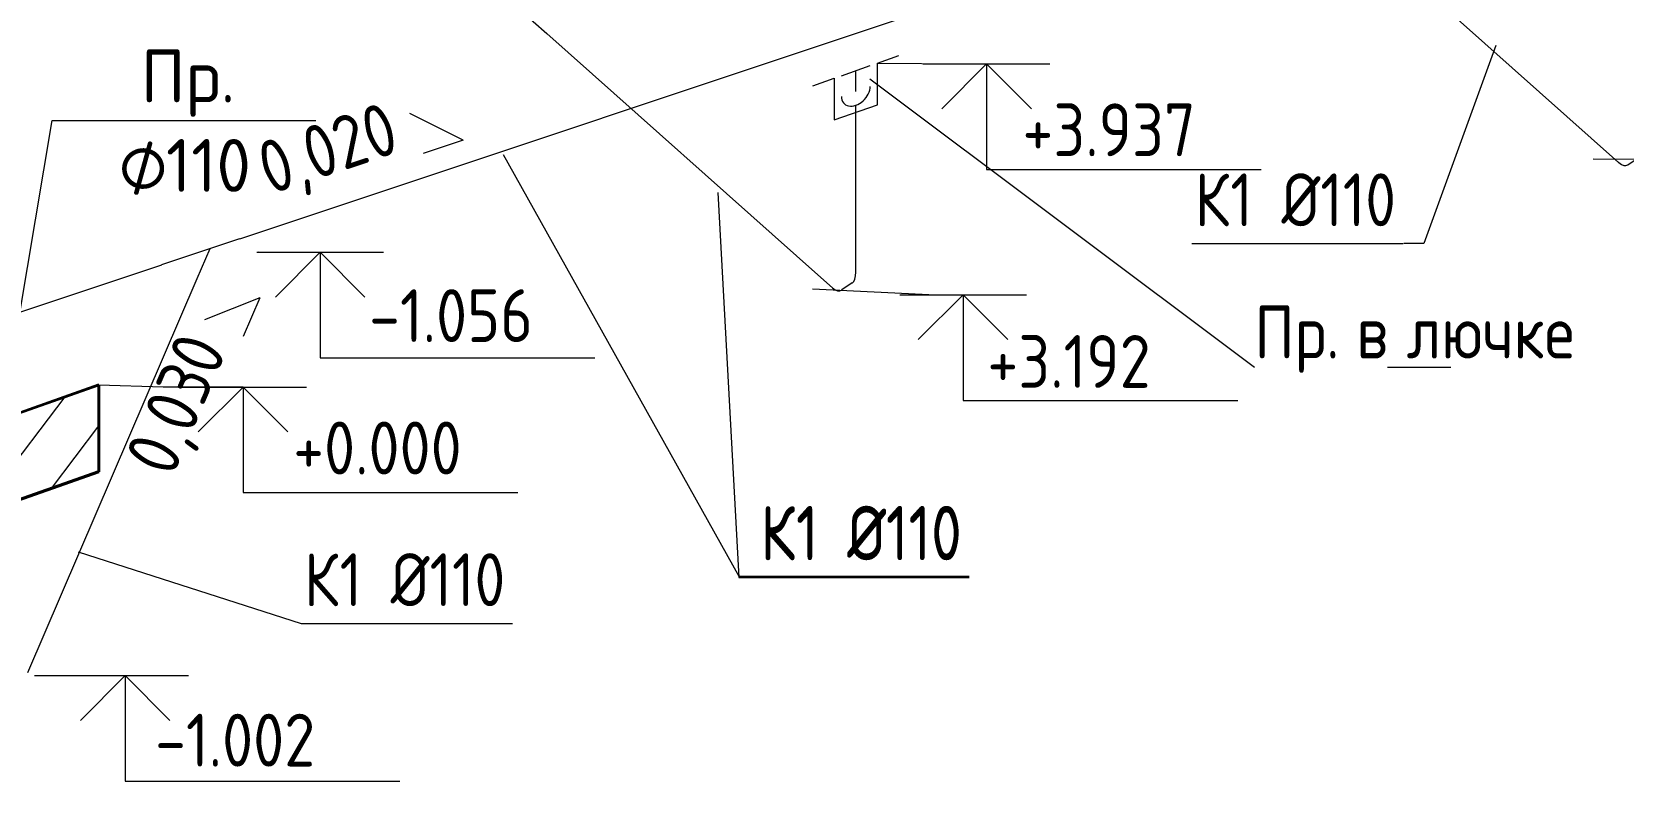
# Model space of a CAD drawing. Header units: millimetres. Extents: x 56023 to 81647, y 35036 to 59756.
# Drawn here: x 59224 to 62990, y 44408 to 46182 of the extents above; entities that cross this region are included whole.
import ezdxf

# ---------------------------------------------------------------- set-up
doc = ezdxf.new("R2010")
doc.units = ezdxf.units.MM
for name, color, linetype, lineweight in [('Высотные отметки', 7, 'Continuous', 9), ('Марки сантехнических приборов', 7, 'Continuous', 20), ('Марки соединительных деталей трубопроводов', 7, 'Continuous', 20), ('Марки труб', 7, 'Continuous', 20), ('Обобщенные модели', 7, 'Continuous', 20), ('Сантехнические приборы', 7, 'Continuous', 20), ('Соединительные детали трубопроводов', 7, 'Continuous', 20), ('Типовые аннотации', 7, 'Continuous', 20), ('Трубы', 7, 'Continuous', 20)]:
    doc.layers.add(name, color=color, linetype=linetype, lineweight=lineweight)
doc.styles.add('GOST Common', font='GOST Common.ttf', dxfattribs={"width": 0.9, "height": 125})
doc.styles.add('GOST Common_3', font='GOST Common.ttf', dxfattribs={"height": 125})
doc.styles.add('GOST Common_4', font='GOST Common.ttf', dxfattribs={"height": 125})
doc.styles.add('ISOCPEUR', font='isocpeur.ttf', dxfattribs={"width": 0.85, "height": 125})

# ---------------------------------------------------------------- blocks, each defined once
blk = doc.blocks.new('ADSK_ППР_Тройник канализационный_Составной - Тройник канализационный-3766539-О_Схема систем К1_К2_ АБК')
at = {"layer": 'Соединительные детали трубопроводов', "color": 24, "true_color": 0xa52900}
for p, q in [((59715.9, 45691.5), (59531.4, 45629.9)), ((59645.3, 45667.9), (59614.7, 45596.7))]:
    blk.add_line(p, q, dxfattribs=at)
blk = doc.blocks.new('ADSK_ППР_Отвод канализационный_Составной - Отвод раструбный-V15-О_Схема систем К1_К2_ АБК')
at = {"layer": 'Соединительные детали трубопроводов', "color": 24, "true_color": 0xa52900}
for p, q in [((63034.7, 45908.9), (63034.7, 45963.4)), ((62979.9, 45872.1), (62979.2, 45872.7)), ((63001, 45866.9), (63025.5, 45883.3)), ((63026, 45883.6), (63025.5, 45883.3))]:
    blk.add_line(p, q, dxfattribs=at)
for centre, start_param, end_param in [((63004.2, 45937), 3.252494, 4.027894), ((62979.3, 45920.2), 2.477095, 3.252494)]:
    blk.add_ellipse(centre, major_axis=(-19.3, 54.6), ratio=0.432419, start_param=start_param, end_param=end_param, dxfattribs=at)
blk = doc.blocks.new('VK__GM__УГО_Пол для схемы_R21 - UD_УГО пола B1_1 L_500_H_250-V24-О_Схема систем К1_К2_ АБК')
at = {"layer": 'Обобщенные модели', "lineweight": 9}
h = blk.add_hatch(dxfattribs=at)
h.set_pattern_fill('FP_2', color=256, style=0, pattern_type=2)
h.set_pattern_definition([(29.688, (63250.97, 38024.02), (-106.0659, 60.4696), [])])
h.paths.add_polyline_path([(58958.3, 45195.8), (58957.7, 45196.3), (59382.9, 45346.3), (59383.4, 45345.9)])
h = blk.add_hatch(dxfattribs=at)
h.set_pattern_fill('FP_23', color=256, style=0, pattern_type=2)
h.set_pattern_definition([(52.835, (56432, 56343.79), (-90.1847, 55.314), [])])
h.paths.add_polyline_path([(59383.4, 45345.9), (59383.4, 45140.5), (58958.3, 44990.4), (58958.3, 45195.8)])
h = blk.add_hatch(dxfattribs=at)
h.set_pattern_fill('FP_24', color=256, style=0, pattern_type=2)
h.set_pattern_definition([(32.616, (65777.24, 50955.07), (-55.8256, 138.5568), [])])
h.paths.add_polyline_path([(58958.3, 44990.4), (58957.7, 44990.9), (58957.7, 45196.3), (58958.3, 45195.8)])
at = {"layer": 'Обобщенные модели', "lineweight": 35}
for p, q in [((58957.7, 45196.3), (59382.9, 45346.3)), ((59383.4, 45345.9), (58958.3, 45195.8)), ((59382.9, 45346.3), (59382.9, 45141)), ((59383.4, 45345.9), (59382.9, 45346.3)), ((59383.4, 45140.5), (59383.4, 45345.9)), ((58957.7, 44990.9), (58957.7, 45196.3)), ((58957.7, 45196.3), (58958.3, 45195.8)), ((58958.3, 45195.8), (58958.3, 44990.4)), ((59382.9, 45141), (58957.7, 44990.9)), ((58958.3, 44990.4), (59383.4, 45140.5)), ((59382.9, 45141), (59383.4, 45140.5)), ((58957.7, 44990.9), (58958.3, 44990.4))]:
    blk.add_line(p, q, dxfattribs=at)
blk = doc.blocks.new('ADSK_ППР_Тройник канализационный_Составной - Тройник канализационный-3766743-О_Схема систем К1_К2_ АБК')
at = {"layer": 'Соединительные детали трубопроводов', "color": 24, "true_color": 0xa52900}
for p, q in [((60328.9, 46279), (60443.1, 46177.4)), ((60372.6, 46240.1), (60503, 46225.6)), ((60567.2, 46218.4), (60503, 46225.6)), ((60610.9, 46223.3), (60611.8, 46223.7))]:
    blk.add_line(p, q, dxfattribs=at)
blk.add_ellipse((60580.5, 46250.4), major_axis=(57.9, 1.8), ratio=0.563506, start_param=4.463758, end_param=5.248956, dxfattribs=at)
blk = doc.blocks.new('ADSK_ППР_Отвод канализационный_Составной - Отвод раструбный-V30-О_Схема систем К1_К2_ АБК')
at = {"layer": 'Соединительные детали трубопроводов', "color": 24, "true_color": 0xa52900}
for p, q in [((61119.4, 45575.6), (61084.5, 45606.7)), ((61174.3, 45612.4), (61174.3, 45613.5)), ((61140.6, 45570.4), (61141.1, 45570.7)), ((61165.5, 45587.2), (61141.1, 45570.7))]:
    blk.add_line(p, q, dxfattribs=at)
for centre, start_param, end_param in [((61143.8, 45640.5), 3.252494, 4.027894), ((61118.8, 45623.7), 2.477095, 3.252494)]:
    blk.add_ellipse(centre, major_axis=(-19.3, 54.6), ratio=0.432419, start_param=start_param, end_param=end_param, dxfattribs=at)
blk = doc.blocks.new('VK__PF__Лючок-прочистка DN110_HL_R21 - HL98-V31-О_Схема систем К1_К2_ АБК')
at = {"layer": 'Обобщенные модели', "color": 24, "true_color": 0xa52900}
for p, q in [((61140.2, 46077.9), (61208.3, 46101.9)), ((61225.3, 46107.9), (61276.3, 46125.9)), ((61225.3, 46009.3), (61225.3, 46107.9)), ((61072.2, 46053.9), (61123.2, 46071.9)), ((61123.2, 46071.9), (61123.2, 45973.3)), ((61174.3, 46040.6), (61174.3, 46089.9)), ((61123.2, 45973.3), (61225.3, 46009.3)), ((61174.3, 45991.3), (61174.3, 46007.8))]:
    blk.add_line(p, q, dxfattribs=at)
blk.add_ellipse((61174.3, 46040.6), major_axis=(27.1, 29.4), ratio=0.698561, start_param=2.492685, end_param=5.634278, dxfattribs=at)
blk = doc.blocks.new('VK__AP__М_Труба_Имя системы_Внешний Диаметр_R21 - 8-1766268-О_Схема систем К1_К2_ АБК')
at = {"layer": 'Марки труб'}
blk.add_line((66219.7, 45699.3), (66719.7, 45699.3), dxfattribs=at)
blk = doc.blocks.new('VK__AP__M_Соединительные детали трубопроводов_R21 - SEV_M_Соединительные детали трубопроводов-2320817-О_Схема систем К1_К2_ АБК')
at = {"layer": 'Марки соединительных деталей трубопроводов'}
blk.add_line((58303.9, 49878.4), (58903.9, 49878.4), dxfattribs=at)
blk = doc.blocks.new('Высотные отметки - Стрелка вверх-261779-О_Схема систем К1_К2_ АБК')
at = {"layer": 'Типовые аннотации'}
for p, q in [((67651.5, 46110.5), (68301.5, 46110.5)), ((67651.5, 45860.5), (67651.5, 46110.5)), ((67651.5, 45860.5), (67545.5, 45966.5)), ((67651.5, 45860.5), (67757.6, 45966.5)), ((67501.5, 45860.5), (67801.5, 45860.5))]:
    blk.add_line(p, q, dxfattribs=at)
blk = doc.blocks.new('ADSK_M_Трубы_Уклоны - Проект_0_0Х0_Знак справа-264627-О_Схема систем К1_К2_ АБК')
at = {"layer": 'Марки труб'}
for q in [(59722, 50288.3), (59653.6, 50215.3)]:
    blk.add_line((59726.6, 50147), q, dxfattribs=at)
blk = doc.blocks.new('ADSK_M_Сантехприборы - Комментарий к типоразмеру-263963-О_Схема систем К1_К2_ АБК')
at = {"layer": 'Марки сантехнических приборов'}
blk.add_line((68131.7, 53196.8), (68281.7, 53196.8), dxfattribs=at)

msp = doc.modelspace()

# ---------------------------------------------------------------- linework, layer by layer
at = {"layer": 'Высотные отметки', "lineweight": 20}
for p, q in [((61225.3, 46107.9), (61434.4, 46105.8)), ((61434.4, 46105.8), (61483.7, 46105.8)), ((62919.3, 45880.8), (63263.2, 45880.1)), ((59761.2, 45661.2), (59857, 45659.9)), ((59857, 45659.9), (59906.7, 45659.9)), ((61071.4, 45573.2), (61363.5, 45559.2)), ((61363.5, 45559.2), (61428.1, 45559.2)), ((59383.4, 45345.9), (59535.3, 45341)), ((59535.3, 45341), (59724.2, 45341)), ((59231, 44658), (59427.8, 44657.9)), ((59427.8, 44657.9), (59445.3, 44657.9))]:
    msp.add_line(p, q, dxfattribs=at)
at = {"layer": 'Марки сантехнических приборов'}
msp.add_line((61207.1, 46070.7), (62117.5, 45388.2), dxfattribs=at)
at = {"layer": 'Марки соединительных деталей трубопроводов'}
for p, q in [((59174.4, 45388.7), (59272.5, 45972)), ((59272.5, 45972), (59296.3, 45972))]:
    msp.add_line(p, q, dxfattribs=at)
at = {"layer": 'Марки труб'}
for p, q in [((62688.6, 46149.7), (62518.7, 45680.5)), ((60339.7, 45891.7), (60897.7, 44893.5)), ((60847.5, 45801.3), (60897.7, 44889.9)), ((62518.7, 45680.5), (62470.9, 45680.5)), ((59334.5, 44950.5), (59861.8, 44781.2)), ((60897.7, 44893.5), (60942.1, 44893.5)), ((60897.7, 44889.9), (60942.1, 44889.9))]:
    msp.add_line(p, q, dxfattribs=at)
at = {"layer": 'Трубы', "color": 24, "true_color": 0xa52900}
for p, q in [((62979.2, 45872.8), (62101, 46654.1)), ((62189.8, 46516.6), (59715.9, 45691.3)), ((60443.1, 46177.4), (61084.5, 45606.7)), ((61174.3, 45613.5), (61174.3, 45991.3)), ((59531.4, 45629.7), (58044.4, 45133.7)), ((59614.7, 45596.7), (59214.4, 44664.6))]:
    msp.add_line(p, q, dxfattribs=at)

# ---------------------------------------------------------------- block references
at = {"layer": 'Высотные отметки', "lineweight": 20, "extrusion": (0, 0, -1), "rotation": 180}
for p in [(6167.9, 91966.3), (7744.8, 91520.4), (6223.4, 91419.7), (7927.3, 91201.4), (8206.2, 90518.3)]:
    msp.add_blockref('Высотные отметки - Стрелка вверх-261779-О_Схема систем К1_К2_ АБК', p, dxfattribs=at)
at = {"layer": 'Марки сантехнических приборов'}
msp.add_blockref('ADSK_M_Сантехприборы - Комментарий к типоразмеру-263963-О_Схема систем К1_К2_ АБК', (-5699.5, -7808.6), dxfattribs=at)
at = {"layer": 'Марки соединительных деталей трубопроводов'}
msp.add_blockref('VK__AP__M_Соединительные детали трубопроводов_R21 - SEV_M_Соединительные детали трубопроводов-2320817-О_Схема систем К1_К2_ АБК', (992.4, -3906.4), dxfattribs=at)
at = {"layer": 'Марки труб'}
for p, rotation in [((75917.1, -30470.9), 61.5755906692), ((127234.7, 6440.9), 109.8829007796907)]:
    msp.add_blockref('ADSK_M_Трубы_Уклоны - Проект_0_0Х0_Знак справа-264627-О_Схема систем К1_К2_ АБК', p, dxfattribs=dict(at, rotation=rotation))
for p in [(-4250.1, -18.8), (-5277.6, -805.9), (-5277.6, -809.5), (-6357.9, -918.1)]:
    msp.add_blockref('VK__AP__М_Труба_Имя системы_Внешний Диаметр_R21 - 8-1766268-О_Схема систем К1_К2_ АБК', p, dxfattribs=at)
at = {"layer": 'Обобщенные модели'}
msp.add_blockref('VK__GM__УГО_Пол для схемы_R21 - UD_УГО пола B1_1 L_500_H_250-V24-О_Схема систем К1_К2_ АБК', (0, 0), dxfattribs=at)
at = {"layer": 'Сантехнические приборы', "color": 24, "true_color": 0xa52900}
msp.add_blockref('VK__PF__Лючок-прочистка DN110_HL_R21 - HL98-V31-О_Схема систем К1_К2_ АБК', (0, 0), dxfattribs=at)
at = {"layer": 'Соединительные детали трубопроводов', "color": 24, "true_color": 0xa52900}
for name in ['ADSK_ППР_Тройник канализационный_Составной - Тройник канализационный-3766743-О_Схема систем К1_К2_ АБК', 'ADSK_ППР_Отвод канализационный_Составной - Отвод раструбный-V15-О_Схема систем К1_К2_ АБК', 'ADSK_ППР_Тройник канализационный_Составной - Тройник канализационный-3766539-О_Схема систем К1_К2_ АБК', 'ADSK_ППР_Отвод канализационный_Составной - Отвод раструбный-V30-О_Схема систем К1_К2_ АБК']:
    msp.add_blockref(name, (0, 0), dxfattribs=at)

# ---------------------------------------------------------------- texts
at = {"layer": 'Высотные отметки', "lineweight": 20, "char_height": 125, "attachment_point": 1, "line_spacing_factor": 1.022761, "style": 'GOST Common'}
for s, insert, width in [('+3.937', (61568.6, 46012.3), 508.377), ('-1.056', (60022.6, 45572.4), 482.732), ('+3.192', (61485.6, 45464), 482.732), ('+0.000', (59842.9, 45259.1), 508.377), ('-1.002', (59516.2, 44567.5), 482.732)]:
    msp.add_mtext(s, dxfattribs=dict(at, insert=insert, width=width))
at = {"layer": 'Марки сантехнических приборов', "lineweight": 9, "char_height": 125, "attachment_point": 1, "style": 'GOST Common'}
for s, insert, width in [('Пр', (62117.5, 45533.6), 205.633), ('\\fGOST Common|b0|i0|c204|p34|;\\W.9; ', (62439, 45533.6), 46.899), ('\\fGOST Common|b0|i0|c204|p34|;\\W.9;в', (62358.6, 45533.6), 97.405), ('лючке', (62477.7, 45533.6), 508.671), ('. ', (62287.2, 45533.6), 86.582)]:
    msp.add_mtext(s, dxfattribs=dict(at, insert=insert, width=width))
at = {"layer": 'Марки соединительных деталей трубопроводов', "lineweight": 9, "char_height": 125, "attachment_point": 1}
for s, insert, width, style in [('Пр', (59482.4, 46139.6), 228.481, 'GOST Common_3'), ('\\fGOST Common|b0|i0|c204|p34|;.', (59670.9, 46139.6), 44.093, 'GOST Common_3'), ('\\fGOST Common|b0|i0|c254|p34|;⌀', (59429.5, 45928), 136.287, 'GOST Common_4'), ('110', (59541.9, 45928), 260.548, 'GOST Common_3')]:
    msp.add_mtext(s, dxfattribs=dict(at, insert=insert, width=width, style=style))
at = {"layer": 'Марки труб', "lineweight": 9, "char_height": 125, "width": 436.519, "attachment_point": 1, "style": 'GOST Common'}
for s, insert, rotation in [('0,020', (59747.6, 45913.5), 18.4486), ('0,030', (59441.8, 45172.7), 66.756)]:
    msp.add_mtext(s, dxfattribs=dict(at, insert=insert, rotation=rotation))
at = {"layer": 'Марки труб', "lineweight": 9, "char_height": 125, "attachment_point": 1, "style": 'ISOCPEUR'}
for s, insert, width in [('\\fISOCPEUR|b0|i0|c204|p34|;\\W.85;К', (61976.2, 45846.6), 102.215), ('1 Ø110', (62060.5, 45846.6), 494.04), ('\\fISOCPEUR|b0|i0|c204|p34|;\\W.85;К', (60948.6, 45059.5), 102.215), ('\\fISOCPEUR|b0|i0|c204|p34|;\\W.85;К', (60948.6, 45055.9), 102.215), ('1 Ø110', (61033, 45059.5), 494.04), ('1 Ø110', (61033, 45055.9), 494.04), ('\\fISOCPEUR|b0|i0|c204|p34|;\\W.85;К', (59868.3, 44947.3), 102.215), ('1 Ø110', (59952.7, 44947.3), 494.04)]:
    msp.add_mtext(s, dxfattribs=dict(at, insert=insert, width=width))

doc.saveas('drawing.dxf')
